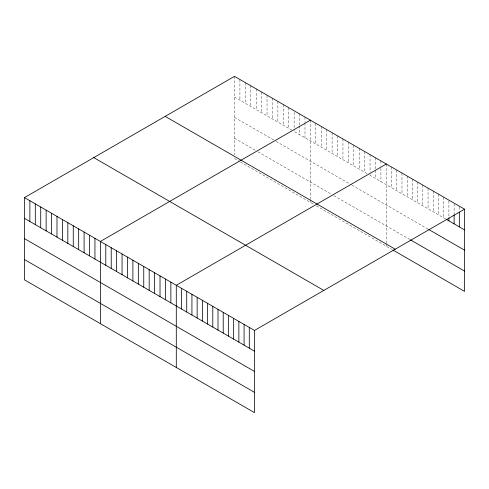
<?xml version="1.0" encoding="UTF-8"?>
<svg xmlns="http://www.w3.org/2000/svg" width="489" height="489" viewBox="0 0 489 489"><rect width="100%" height="100%" fill="white"/><g stroke="black" fill="none" stroke-linecap="round" stroke-linejoin="round"><path stroke-width="0.37" stroke-dasharray="2.44 1.83" d="M234.494 97.067L291.731 130.117M367.05 173.601L294.14 131.504L294.14 129.285M445.644 218.974L370.063 175.337L370.063 173.118M234.494 117.36L273.657 139.97M276.065 141.364L351.383 184.848M351.988 185.19L428.046 229.109M234.494 138.265L255.582 150.441M257.99 151.834L331.499 194.274M333.908 195.661L409.794 239.476M234.494 158.558L239.31 161.339M240.515 162.036L313.425 204.127M316.438 205.869L391.542 249.231M459.336 206.908L459.336 210.606M454.122 203.895L454.122 214.249M448.908 200.887L448.908 217.159M443.694 197.134L443.694 217.849M438.474 194.121L438.474 214.836M433.26 191.113L433.26 211.829M428.046 188.1L428.046 208.815M422.832 185.093L422.832 205.802M417.618 182.079L417.618 202.794M412.404 179.072L412.404 199.781M407.19 176.058L407.19 196.774M401.976 173.051L401.976 193.76M396.762 170.038L396.762 190.753M391.542 167.03L391.542 187.739M386.328 164.017L386.328 242.599M386.328 243.32L386.328 246.218M380.907 160.887L380.907 165.325M380.907 168.283L380.907 181.596M375.485 157.758L375.485 169.591M375.485 170.331L375.485 178.467M370.063 154.622L370.063 172.379M364.641 151.492L364.641 172.207M359.213 148.363L359.213 169.078M353.791 145.233L353.791 165.942M348.37 142.103L348.37 162.813M342.948 138.968L342.948 159.683M337.526 135.838L337.526 156.553M332.104 132.708L332.104 153.424M326.676 129.579L326.676 150.288M321.255 126.449L321.255 147.158M315.833 123.314L315.833 144.029M310.411 120.184L310.411 198.766M310.411 199.488L310.411 202.391M304.989 117.054L304.989 122.232M304.989 122.971L304.989 137.77M299.568 113.925L299.568 125.019M299.568 125.759L299.568 134.634M294.14 112.274L294.14 128.546M288.718 107.659L288.718 128.375M283.296 104.53L283.296 125.245M277.874 101.4L277.874 122.116M272.452 98.271L272.452 118.98M267.031 95.141L267.031 115.85M261.603 92.005L261.603 112.721M256.181 88.876L256.181 109.591M250.759 85.746L250.759 106.461M245.337 82.617L245.337 103.326M239.916 79.487L239.916 100.196M234.494 76.351L234.494 154.934"/><path stroke-width="0.73" d="M24.45 197.617L254.506 330.442L254.506 412.649L24.45 279.824L24.45 197.617L234.494 76.351L464.55 209.176L464.55 291.383L392.85 249.983M310.411 120.184L100.367 241.45L100.367 323.657M386.328 164.017L176.291 285.283L176.291 367.483M254.506 330.442L464.55 209.176M446.298 219.353L464.55 229.891M428.7 229.482L464.55 250.185M410.448 239.854L464.55 271.089M165.178 116.37L395.234 249.194M93.766 157.605L323.822 290.423M24.45 218.332L254.506 351.157M24.45 238.626L254.506 371.451M24.45 259.531L254.506 392.355M459.336 212.085L459.336 226.878M454.122 214.989L454.122 223.87M448.908 217.898L448.908 220.857M249.292 327.434L249.292 348.144M244.078 324.421L244.078 345.136M238.864 321.414L238.864 342.123M233.65 318.4L233.65 339.115M228.436 315.393L228.436 336.102M223.222 312.379L223.222 333.095M218.008 309.366L218.008 330.081M212.794 306.358L212.794 327.074M207.574 303.345L207.574 324.06M202.36 300.338L202.36 321.047M197.146 297.324L197.146 318.039M191.932 294.317L191.932 315.026M186.719 291.303L186.719 312.019M181.505 288.296L181.505 309.005M170.869 282.153L170.869 302.868M165.441 279.023L165.441 299.733M160.019 275.888L160.019 296.603M154.597 272.758L154.597 293.473M149.176 269.628L149.176 290.344M143.754 266.499L143.754 287.214M138.332 263.369L138.332 284.078M132.904 260.234L132.904 280.949M127.482 257.104L127.482 277.819M122.061 253.974L122.061 274.69M116.639 250.845L116.639 271.56M111.217 247.715L111.217 268.424M105.795 244.579L105.795 265.295M94.945 238.32L94.945 259.036M89.524 235.191L89.524 255.906M84.102 232.061L84.102 252.77M78.68 228.925L78.68 249.641M73.258 225.796L73.258 246.511M67.83 222.666L67.83 243.381M62.409 219.537L62.409 240.252M56.987 216.407L56.987 237.116M51.565 213.271L51.565 233.986M46.143 210.142L46.143 230.857M40.721 207.012L40.721 227.727M35.294 203.882L35.294 224.592M29.872 200.753L29.872 221.462"/></g></svg>
